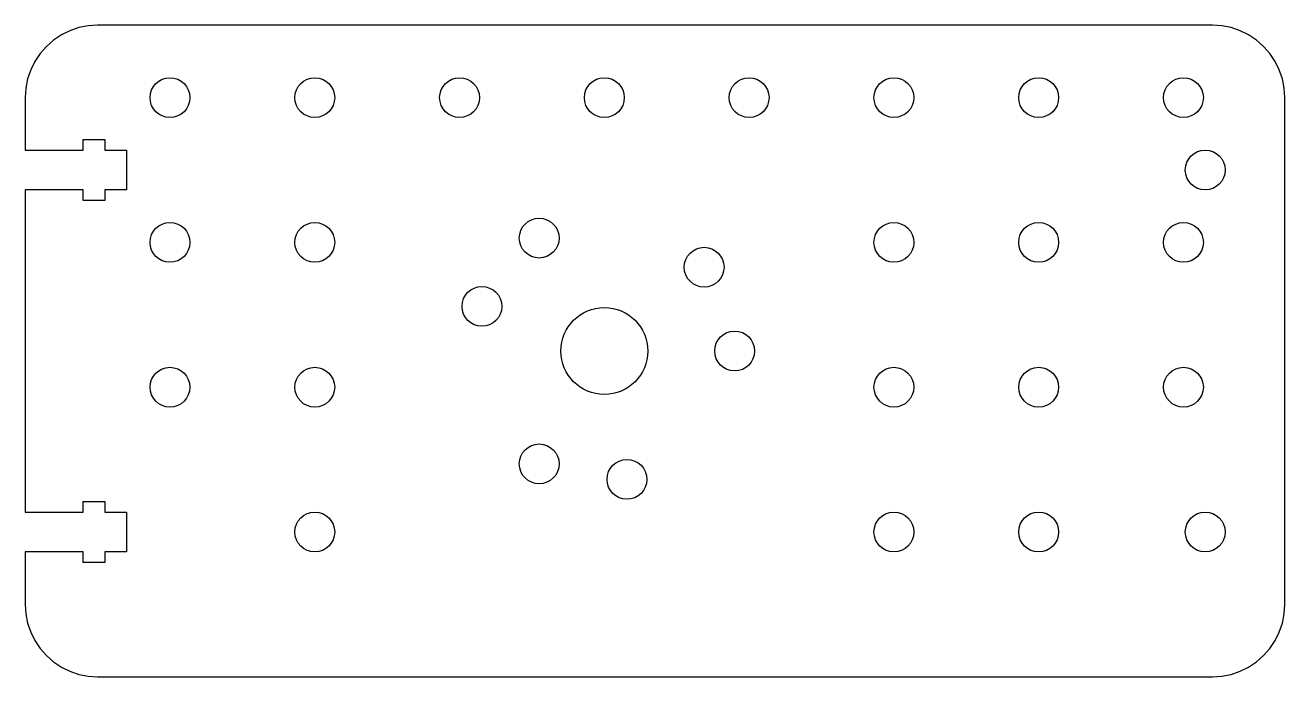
# Model space of a CAD drawing. Header units: millimetres. Extents: x 0 to 174, y 0 to 90.
import ezdxf

# ---------------------------------------------------------------- set-up
doc = ezdxf.new("R2010")
doc.units = ezdxf.units.MM
doc.layers.add('CUT', color=7, linetype='Continuous')

msp = doc.modelspace()

# ---------------------------------------------------------------- linework, layer by layer
at = {"layer": 'CUT'}
msp.add_lwpolyline([(0, 10), (0.09, 8.69), (0.34, 7.41), (0.76, 6.17), (1.34, 5), (2.07, 3.91), (2.93, 2.93), (3.91, 2.07), (5, 1.34), (6.17, 0.76), (7.41, 0.34), (8.69, 0.09), (10, 0), (164, 0), (165.31, 0.09), (166.59, 0.34), (167.83, 0.76), (169, 1.34), (170.09, 2.07), (171.07, 2.93), (171.93, 3.91), (172.66, 5), (173.24, 6.17), (173.66, 7.41), (173.91, 8.69), (174, 10), (174, 80), (173.91, 81.31), (173.66, 82.59), (173.24, 83.83), (172.66, 85), (171.93, 86.09), (171.07, 87.07), (170.09, 87.93), (169, 88.66), (167.83, 89.24), (166.59, 89.66), (165.31, 89.91), (164, 90), (10, 90), (8.69, 89.91), (7.41, 89.66), (6.17, 89.24), (5, 88.66), (3.91, 87.93), (2.93, 87.07), (2.07, 86.09), (1.34, 85), (0.76, 83.83), (0.34, 82.59), (0.09, 81.31), (0, 80), (0, 72.75), (8, 72.75), (8, 74.2), (11, 74.2), (11, 72.75), (14, 72.75), (14, 67.25), (11, 67.25), (11, 65.8), (8, 65.8), (8, 67.25), (0, 67.25), (0, 22.75), (8, 22.75), (8, 24.2), (11, 24.2), (11, 22.75), (14, 22.75), (14, 17.25), (11, 17.25), (11, 15.8), (8, 15.8), (8, 17.25), (0, 17.25)], close=True, dxfattribs=at)
for centre, radius in [((20, 80), 2.75), ((40, 80), 2.75), ((60, 80), 2.75), ((80, 80), 2.75), ((100, 80), 2.75), ((120, 80), 2.75), ((140, 80), 2.75), ((160, 80), 2.75), ((163, 70), 2.75), ((20, 60), 2.75), ((40, 60), 2.75), ((71, 60.59), 2.75), ((120, 60), 2.75), ((140, 60), 2.75), ((160, 60), 2.75), ((93.79, 56.57), 2.75), ((63.09, 51.16), 2.75), ((80, 45), 6), ((98, 45), 2.75), ((20, 40), 2.75), ((40, 40), 2.75), ((120, 40), 2.75), ((140, 40), 2.75), ((160, 40), 2.75), ((71, 29.41), 2.75), ((83.13, 27.27), 2.75), ((40, 20), 2.75), ((120, 20), 2.75), ((140, 20), 2.75), ((163, 20), 2.75)]:
    msp.add_circle(centre, radius, dxfattribs=at)

doc.saveas('drawing.dxf')
